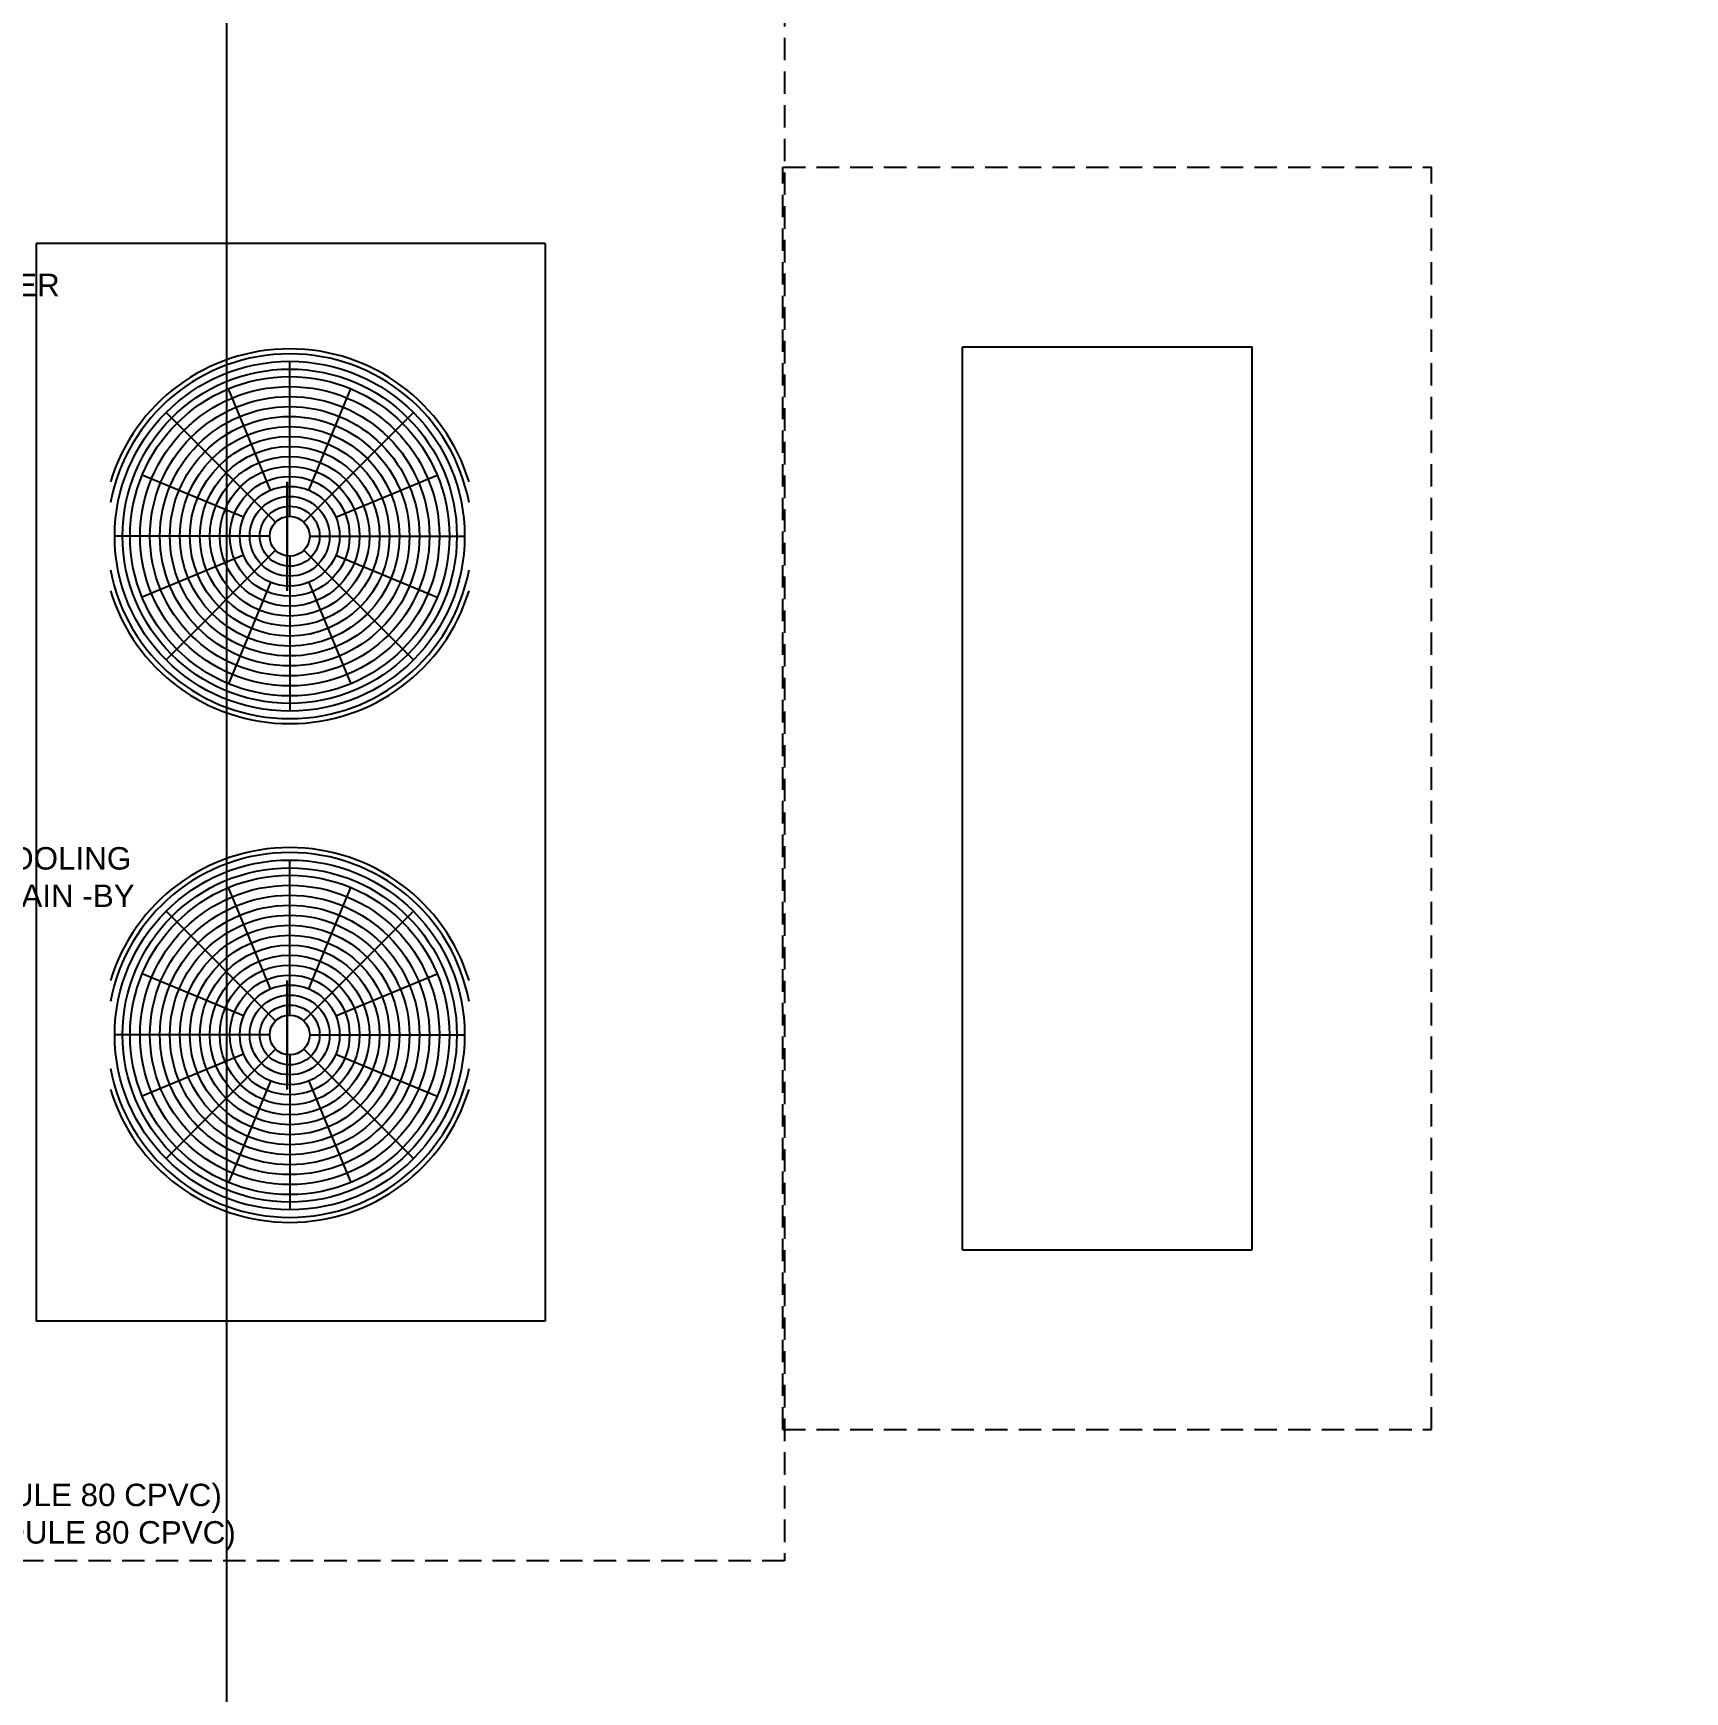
# Model space of a CAD drawing. Extents: x -6836 to 13740, y -142 to 3166.
# Drawn here: x 1431.6 to 1762.6, y 819.2 to 1151.6 of the extents above; entities that cross this region are included whole.
import ezdxf
from ezdxf import colors
from ezdxf.entities.mleader import LeaderData, LeaderLine
from ezdxf.math import Vec2, Vec3

# ---------------------------------------------------------------- set-up
doc = ezdxf.new("R2010")
doc.units = 0
doc.header["$LTSCALE"] = 18
doc.header["$MEASUREMENT"] = 0
doc.linetypes.add('HIDDEN', pattern=[0.375, 0.25, -0.125])
doc.layers.add('G-ANNO-TEXT', color=70, linetype='Continuous', lineweight=0)
doc.layers.add('M-EQP-N', color=8, linetype='Continuous')
doc.styles.add('Arial', font='arial.ttf')

# ---------------------------------------------------------------- blocks, each defined once
blk = doc.blocks.new('A$C04B83033')
at = {"color": 7, "linetype": 'HIDDEN'}
for p, q in [((1582.16, 1167.96), (1582.16, 855.96)), ((1581.83, 882.26), (1581.83, 1135.26)), ((1581.83, 1135.26), (1711.83, 1135.26)), ((1711.83, 882.26), (1711.83, 1135.26)), ((1581.83, 882.26), (1711.83, 882.26)), ((1582.16, 855.96), (1360.16, 855.96))]:
    blk.add_line(p, q, dxfattribs=at)
for p, q in [((1432.16, 1119.96), (1432.16, 903.96)), ((1534.16, 1119.96), (1432.16, 1119.96)), ((1534.16, 1119.96), (1534.16, 903.96)), ((1534.16, 903.96), (1432.16, 903.96))]:
    blk.add_line(p, q)
at = {"color": 7}
for p, q in [((1617.83, 918.26), (1617.83, 1099.26)), ((1617.83, 1099.26), (1675.83, 1099.26)), ((1675.83, 918.26), (1675.83, 1099.26)), ((1617.83, 918.26), (1675.83, 918.26))]:
    blk.add_line(p, q, dxfattribs=at)
at = {"color": 0}
for p, q in [((1482.99, 1065.31), (1482.99, 1096.38)), ((1479.17, 1070.55), (1470.75, 1090.88)), ((1486.82, 1070.55), (1495.24, 1090.88)), ((1480.17, 1064.14), (1458.2, 1086.11)), ((1485.82, 1064.14), (1507.79, 1086.11)), ((1473.76, 1065.14), (1453.43, 1073.56)), ((1482.45, 1050.38), (1482.45, 1072.24)), ((1482.57, 1050.38), (1482.57, 1072.24)), ((1482.57, 1050.38), (1482.57, 1072.24)), ((1492.23, 1065.14), (1512.56, 1073.56)), ((1478.99, 1061.31), (1447.93, 1061.31)), ((1486.99, 1061.31), (1518.06, 1061.31)), ((1473.76, 1057.49), (1453.43, 1049.07)), ((1480.17, 1058.49), (1458.2, 1036.52)), ((1482.99, 1057.31), (1482.99, 1026.25)), ((1485.82, 1058.49), (1507.79, 1036.52)), ((1492.23, 1057.49), (1512.56, 1049.07)), ((1479.17, 1052.07), (1470.75, 1031.75)), ((1486.82, 1052.07), (1495.24, 1031.75)), ((1482.99, 965.35), (1482.99, 996.42)), ((1479.17, 970.59), (1470.75, 990.92)), ((1486.82, 970.59), (1495.24, 990.92)), ((1480.17, 964.18), (1458.2, 986.15)), ((1485.82, 964.18), (1507.79, 986.15)), ((1473.76, 965.18), (1453.43, 973.6)), ((1482.45, 950.43), (1482.45, 972.28)), ((1482.57, 950.43), (1482.57, 972.28)), ((1482.57, 950.43), (1482.57, 972.28)), ((1492.23, 965.18), (1512.56, 973.6)), ((1478.99, 961.35), (1447.93, 961.35)), ((1486.99, 961.35), (1518.06, 961.35)), ((1473.76, 957.53), (1453.43, 949.11)), ((1480.17, 958.53), (1458.2, 936.56)), ((1485.82, 958.53), (1507.79, 936.56)), ((1492.23, 957.53), (1512.56, 949.11)), ((1482.99, 957.35), (1482.99, 926.29)), ((1479.17, 952.12), (1470.75, 931.79)), ((1486.82, 952.12), (1495.24, 931.79))]:
    blk.add_line(p, q, dxfattribs=at)
for centre, radius in [((1482.99, 1061.31), 35.06), ((1482.99, 1061.31), 33.5), ((1482.99, 1061.31), 32), ((1482.99, 1061.31), 30), ((1482.99, 1061.31), 28), ((1482.99, 1061.31), 26), ((1482.99, 1061.31), 24), ((1482.99, 1061.31), 22), ((1482.99, 1061.31), 20), ((1482.99, 1061.31), 18), ((1482.99, 1061.31), 16), ((1482.99, 1061.31), 14), ((1482.99, 1061.31), 12), ((1482.99, 1061.31), 10), ((1482.99, 1061.31), 8), ((1482.99, 1061.31), 6), ((1482.99, 1061.31), 4), ((1482.99, 961.35), 35.06), ((1482.99, 961.35), 33.5), ((1482.99, 961.35), 32), ((1482.99, 961.35), 30), ((1482.99, 961.35), 28), ((1482.99, 961.35), 26), ((1482.99, 961.35), 24), ((1482.99, 961.35), 22), ((1482.99, 961.35), 20), ((1482.99, 961.35), 18), ((1482.99, 961.35), 16), ((1482.99, 961.35), 14), ((1482.99, 961.35), 12), ((1482.99, 961.35), 10), ((1482.99, 961.35), 8), ((1482.99, 961.35), 6), ((1482.99, 961.35), 4)]:
    blk.add_circle(centre, radius, dxfattribs=at)
for centre, radius, start, end in [((1482.99, 1061.31), 37.56, 16.9147, 163.0853), ((1482.99, 1061.31), 36.56, 10.6091, 169.3909), ((1482.99, 1061.31), 36.56, 190.6091, 349.3909), ((1482.99, 1061.31), 37.56, 196.9147, 343.0853), ((1482.99, 961.35), 37.56, 16.9147, 163.0853), ((1482.99, 961.35), 36.56, 10.6091, 169.3909), ((1482.99, 961.35), 36.56, 190.6091, 349.3909), ((1482.99, 961.35), 37.56, 196.9147, 343.0853)]:
    blk.add_arc(centre, radius, start, end, dxfattribs=at)

msp = doc.modelspace()

# ---------------------------------------------------------------- linework, layer by layer
at = {"layer": 'DEFPOINTS'}
msp.add_lwpolyline([(551.47902, 793.04182), (1470.39165, 793.04182), (1470.39165, 1223.3146), (551.47902, 1223.3146)], close=True, dxfattribs=at)

# ---------------------------------------------------------------- block references
at = {"layer": 'M-EQP-N'}
msp.add_blockref('A$C04B83033', (0, -10.5), dxfattribs=at)

# ---------------------------------------------------------------- texts
at = {"layer": 'G-ANNO-TEXT', "insert": (1395, 988.5), "char_height": 4.5, "attachment_point": 1, "style": 'Arial'}
msp.add_mtext_dynamic_manual_height_columns('SERVES COOLING TOWER DRAIN -BY HVAC', width=75.4722652, gutter_width=22.5, heights=[0], dxfattribs=at)

# ---------------------------------------------------------------- leaders
at = {"layer": 'G-ANNO-TEXT'}
ml = msp.add_multileader_mtext('Standard', dxfattribs=at)
ml.set_content('\\A1;1{\\H0.8x;\\S1#2;}"140%%DHWR\\P4"HWR\\P4"CWR\\P2"HWCR\\P6"G (5,800 CFH)\\P1"140%%DHWCR\\P2"NDCW-TO CHILLER', color=256, style='Arial')
ml.set_leader_properties(color=256, linetype='ByLayer', lineweight=-1)
ml.build(insert=Vec2(0, 0))
ml.multileader.update_dxf_attribs({"has_dogleg": 0, "dogleg_length": 0.125, "arrow_head_size": 6, "scale": 48})
ctx = ml.context
ctx.base_point, ctx.scale, ctx.char_height, ctx.arrow_head_size, ctx.landing_gap_size, ctx.plane_origin = Vec3(1371, 1147.5), 48, 4.5, 6, 1.5, Vec3(1338, 1125)
notes = []
notes.append((ctx, [(0, (1, 1, 0), (1365, 1147.5), (1, 0), 6, [(0, [(1338, 1125), (1357.5, 1147.5)], 0, [])])]))
ctx.mtext.insert, ctx.mtext.flow_direction = Vec3(1372.5, 1149.78837), 5
ml = msp.add_multileader_mtext('Standard', dxfattribs=at)
ml.set_content('IRRIGATION CONTROL PANEL BY OTHERS', color=256, style='Arial')
ml.set_leader_properties(color=256, linetype='ByLayer', lineweight=-1)
ml.build(insert=Vec2(0, 0))
ml.multileader.update_dxf_attribs({"has_dogleg": 0, "dogleg_length": 0.125, "arrow_head_size": 6, "scale": 48})
ctx = ml.context
ctx.base_point, ctx.scale, ctx.char_height, ctx.arrow_head_size, ctx.landing_gap_size, ctx.plane_origin = Vec3(3338.15587, 988.5), 48, 4.5, 6, 1.5, Vec3(3420, 976.5)
ctx.text_align_type = 2
notes.append((ctx, [(0, (1, 1, 0), (3415.5, 988.5), (-1, 0), 6, [(0, [(3420, 976.5), (3412.5, 988.5)], 0, [])])]))
ctx.mtext.insert, ctx.mtext.width, ctx.mtext.alignment, ctx.mtext.flow_direction = Vec3(3408, 990.78837), 74.4736624, 3, 5
ml = msp.add_multileader_mtext('Standard', dxfattribs=at)
ml.set_content('4"CW\\P3"G(700 CFH)\\P4"140%%DHW\\P6"INT-VTR(SCHEDULE 80 CPVC)\\P6"EXH-VTR(SCHEDULE 80 CPVC)\\P(TYPICAL FOR 4)', color=256, style='Arial')
ml.set_leader_properties(color=256, linetype='ByLayer', lineweight=-1)
ml.build(insert=Vec2(0, 0))
ml.multileader.update_dxf_attribs({"has_dogleg": 0, "dogleg_length": 0.125, "arrow_head_size": 6, "scale": 48})
ctx = ml.context
ctx.base_point, ctx.scale, ctx.char_height, ctx.arrow_head_size, ctx.landing_gap_size, ctx.plane_origin = Vec3(1371, 880.5), 48, 4.5, 6, 1.5, Vec3(1327.5, 889.5)
notes.append((ctx, [(0, (1, 1, 0), (1365, 880.5), (1, 0), 6, [(0, [(1327.5, 889.5), (1336.5, 880.5)], 0, [])])]))
ctx.mtext.insert, ctx.mtext.flow_direction = Vec3(1372.5, 883.41149), 5
for ctx, leaders in notes:
    for number, flags, end, landing, length, lines in leaders:
        leader = LeaderData()
        leader.index, (leader.has_last_leader_line, leader.has_dogleg_vector, leader.attachment_direction) = number, flags
        leader.last_leader_point, leader.dogleg_vector, leader.dogleg_length = Vec3(end), Vec3(landing), length
        for number, points, colour, breaks in lines:
            line = LeaderLine()
            line.index, line.vertices, line.color, line.breaks = number, Vec3.list(points), colors.encode_raw_color(colour), breaks
            leader.lines.append(line)
        ctx.leaders.append(leader)

doc.saveas('drawing.dxf')
